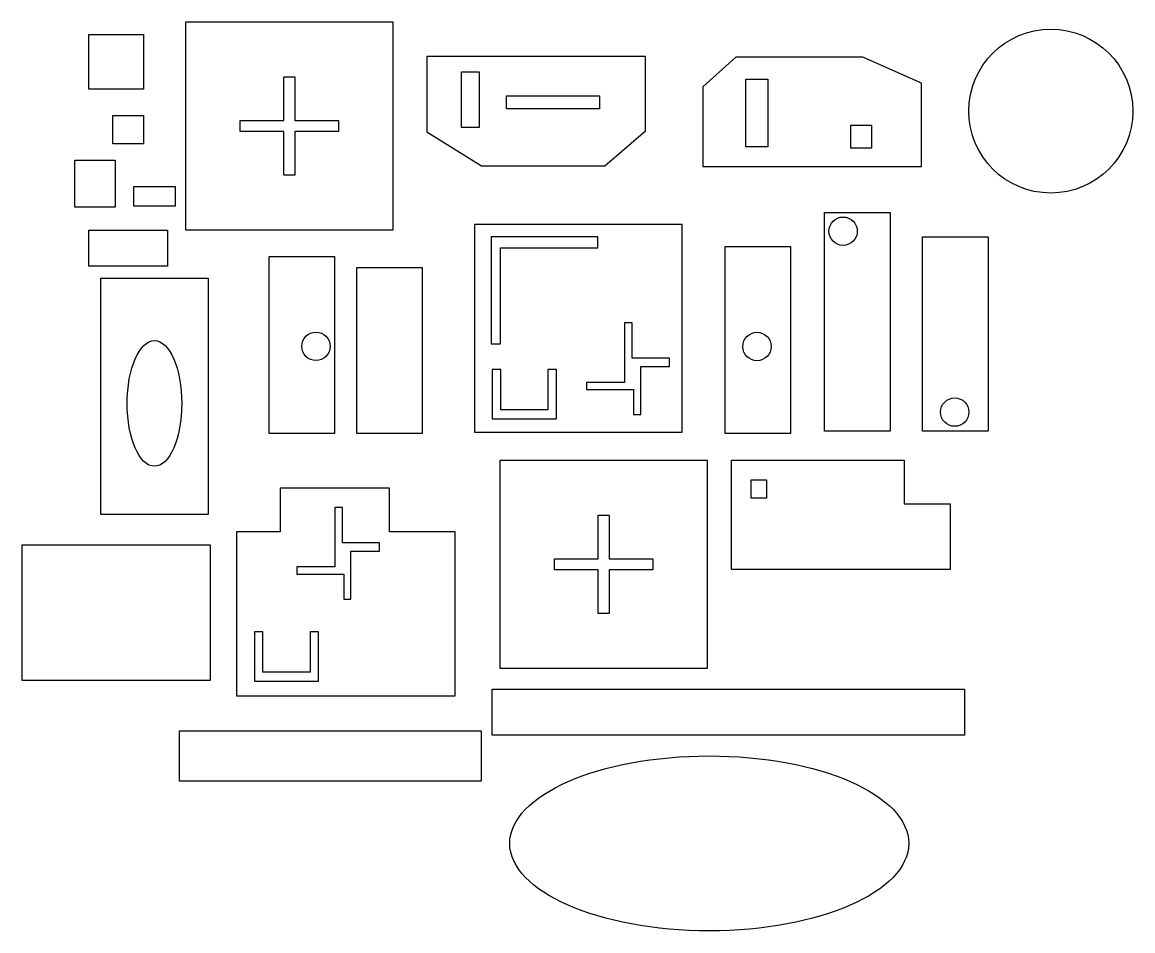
# Model space of a CAD drawing. Header units: millimetres. Extents: x -246 to 770, y -1015 to -184.
import ezdxf

# ---------------------------------------------------------------- set-up
doc = ezdxf.new("R2010")
doc.units = ezdxf.units.MM
doc.header["$MEASUREMENT"] = 0
doc.layers.add('FORMS', color=1, linetype='Continuous')

msp = doc.modelspace()

# ---------------------------------------------------------------- linework, layer by layer
at = {"layer": 'FORMS'}
for points in [[(-96.7, -373.7), (93.3, -373.7), (93.3, -183.7), (-96.7, -183.7)], [(-185, -195), (-135, -195), (-135, -245), (-185, -245)], [(124.2, -284), (174.2, -315), (287, -315), (324.2, -283), (324.2, -215), (124.2, -215)], [(407, -215.8), (376.8, -242.8), (376.8, -315.8), (576.8, -315.8), (576.8, -239.3), (523, -215.8)], [(-6.6, -283.6), (-46.7, -283.6), (-46.7, -273.7), (-6.6, -273.7), (-6.6, -233.7), (3.3, -233.7), (3.3, -273.7), (43.3, -273.7), (43.3, -283.6), (3.3, -283.6), (3.3, -323.7), (-6.6, -323.7)], [(156, -229), (172, -229), (172, -280), (156, -280)], [(416, -235.8), (436, -235.8), (436, -297.8), (416, -297.8)], [(197, -251), (282, -251), (282, -263), (197, -263)], [(-163, -269), (-135, -269), (-135, -295), (-163, -295)], [(512, -277.8), (531, -277.8), (531, -298.8), (512, -298.8)], [(-198, -310), (-161, -310), (-161, -353), (-198, -353)], [(-144, -334), (-106, -334), (-106, -352), (-144, -352)], [(488, -357.9), (548, -357.9), (548, -557.9), (488, -557.9)], [(-185, -374), (-113, -374), (-113, -407), (-185, -407)], [(167.7, -558.8), (357.7, -558.8), (357.7, -368.8), (167.7, -368.8)], [(183, -380), (183, -477.9), (191.6, -477.9), (191.6, -390), (280.7, -390), (280.7, -380), (183, -380)], [(577.7, -379.9), (637.7, -379.9), (637.7, -557.9), (577.7, -557.9)], [(397, -389), (457, -389), (457, -560), (397, -560)], [(-20.2, -398), (39.8, -398), (39.8, -560), (-20.2, -560)], [(60, -408), (120, -408), (120, -560), (60, -560)], [(-174, -418), (-76, -418), (-76, -634), (-174, -634)], [(319.9, -542.7), (319.9, -498.7), (346.2, -498.7), (346.2, -491.2), (312, -491.2), (312, -458.7), (305.1, -458.7), (305.1, -513.2), (270.3, -513.2), (270.3, -519.7), (313.3, -519.7), (313.3, -542.7)], [(184, -501.5), (184, -546.5), (242.8, -546.5), (242.8, -501.5), (235, -501.5), (235, -538.4), (191.9, -538.4), (191.9, -501.5)], [(191, -774.6), (381, -774.6), (381, -584.6), (191, -584.6)], [(560.9, -584.3), (560.9, -624.3), (602.9, -624.3), (602.9, -684.3), (402.9, -684.3), (402.9, -584.3)], [(420.9, -602.3), (434.9, -602.3), (434.9, -619.3), (420.9, -619.3)], [(-50, -650), (-50, -800), (150, -800), (150, -650), (90, -650), (90, -610), (-10, -610), (-10, -650), (-50, -650)], [(54.7, -711.6), (54.7, -667.6), (81, -667.6), (81, -660.1), (46.9, -660.1), (46.9, -627.6), (39.9, -627.6), (39.9, -682.1), (5.1, -682.1), (5.1, -688.6), (48.1, -688.6), (48.1, -711.6)], [(281, -684.6), (241, -684.6), (241, -674.6), (281, -674.6), (281, -634.6), (291, -634.6), (291, -674.6), (331, -674.6), (331, -684.6), (291, -684.6), (291, -724.6), (281, -724.6)], [(-246, -662), (-74, -662), (-74, -786), (-246, -786)], [(-33.6, -741.5), (-33.6, -786.5), (25.1, -786.5), (25.1, -741.5), (17.3, -741.5), (17.3, -778.4), (-25.8, -778.4), (-25.8, -741.5)], [(184, -794), (616, -794), (616, -836), (184, -836)], [(-102, -832), (174, -832), (174, -878), (-102, -878)]]:
    msp.add_lwpolyline(points, close=True, dxfattribs=at)
for centre, radius in [((695, -265), 75), ((505, -374.9), 13), ((22.7, -480.2), 13), ((426.2, -480.4), 13), ((607.1, -540.4), 13)]:
    msp.add_circle(centre, radius, dxfattribs=at)
for centre, major_axis, ratio in [((-125, -532.5), (0, 57.5), 0.434783), ((382.5, -935), (-182.5, 0), 0.438356)]:
    msp.add_ellipse(centre, major_axis=major_axis, ratio=ratio, dxfattribs=at)

doc.saveas('drawing.dxf')
